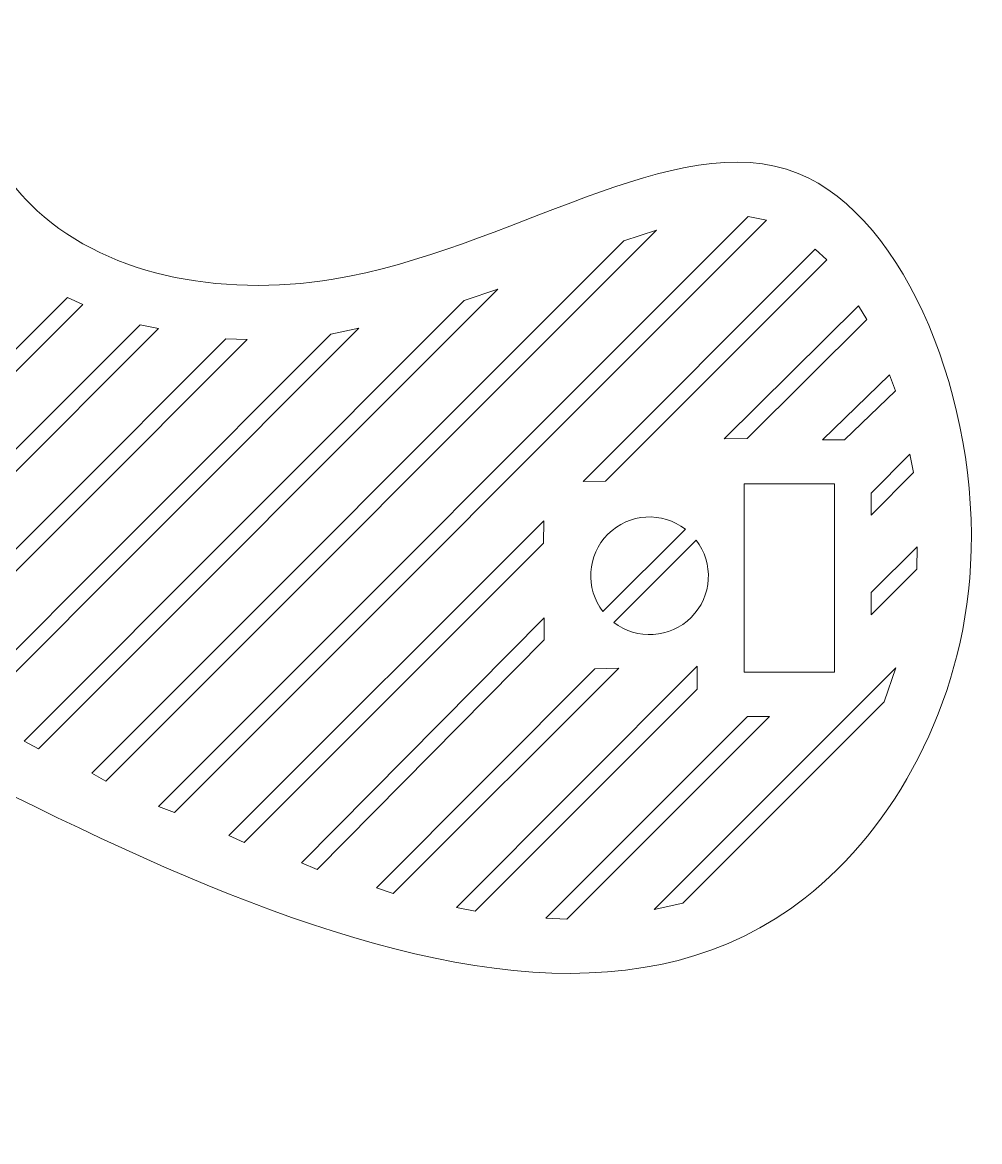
# Model space of a CAD drawing. Header units: inches. Extents: x -18 to -5.3, y 0.3 to 12.1.
# Drawn here: x -15.044 to -12.501, y 0.347 to 3.318 of the extents above; entities that cross this region are included whole.
import ezdxf

# ---------------------------------------------------------------- set-up
doc = ezdxf.new("R2010")
doc.units = ezdxf.units.IN
doc.header["$MEASUREMENT"] = 0
doc.layers.add('VISIBLE', color=7, linetype='Continuous')

msp = doc.modelspace()

# ---------------------------------------------------------------- linework, layer by layer
at = {"layer": 'VISIBLE', "color": 250, "lineweight": 9}
msp.add_open_spline([(-15.2791, 3.3177), (-15.2104, 3.1383), (-15.1464, 2.9597), (-15.0224, 2.8356), (-15.0224, 2.8356), (-14.8353, 2.6485), (-14.5226, 2.587), (-14.2182, 2.6367), (-14.2182, 2.6367), (-13.753, 2.7126), (-13.3072, 3.0481), (-12.9836, 2.9175), (-12.9836, 2.9175), (-12.6932, 2.8002), (-12.5013, 2.3074), (-12.5251, 1.8777), (-12.5251, 1.8777), (-12.5458, 1.5045), (-12.729, 1.1789), (-12.9646, 0.9943), (-12.9646, 0.9943), (-13.7906, 0.347), (-15.2594, 1.4342), (-16.3079, 1.8859), (-16.3079, 1.8859), (-16.7431, 2.0734), (-17.106, 2.1513), (-17.6179, 2.4754), (-17.6179, 2.4754), (-17.7851, 2.5812), (-17.9682, 2.7133), (-17.9185, 2.8357), (-17.9185, 2.8357), (-17.8977, 2.8868), (-17.8363, 2.9362), (-17.8019, 2.9931), (-17.8019, 2.9931), (-17.7445, 3.0878), (-17.7618, 3.2031), (-17.7791, 3.3185)], degree=3, knots=[0, 0, 0, 0, 0.1, 0.1, 0.1, 0.1, 0.2, 0.2, 0.2, 0.2, 0.3, 0.3, 0.3, 0.3, 0.4, 0.4, 0.4, 0.4, 0.5, 0.5, 0.5, 0.5, 0.6, 0.6, 0.6, 0.6, 0.7, 0.7, 0.7, 0.7, 0.8, 0.8, 0.8, 0.8, 0.9, 0.9, 0.9, 0.9, 1, 1, 1, 1], dxfattribs=at)
at = {"layer": 'VISIBLE', "color": 1, "lineweight": 9}
for points, knots in [([(-13.067, 2.7935), (-13.067, 2.7935), (-14.6398, 1.2208), (-14.6398, 1.2208), (-14.6398, 1.2208), (-14.6398, 1.2208), (-14.6825, 1.237), (-14.6825, 1.237), (-14.6825, 1.237), (-14.6825, 1.237), (-13.116, 2.8035), (-13.116, 2.8035), (-13.116, 2.8035), (-13.116, 2.8035), (-13.067, 2.7935), (-13.067, 2.7935)], [0, 0, 0, 0, 0.25, 0.25, 0.25, 0.25, 0.5, 0.5, 0.5, 0.5, 0.75, 0.75, 0.75, 0.75, 1, 1, 1, 1]), ([(-13.3593, 2.7664), (-13.3593, 2.7664), (-14.8221, 1.3037), (-14.8221, 1.3037), (-14.8221, 1.3037), (-14.8221, 1.3037), (-14.8595, 1.3252), (-14.8595, 1.3252), (-14.8595, 1.3252), (-14.8595, 1.3252), (-13.4462, 2.7385), (-13.4462, 2.7385), (-13.4462, 2.7385), (-13.4462, 2.7385), (-13.3593, 2.7664), (-13.3593, 2.7664)], [0, 0, 0, 0, 0.25, 0.25, 0.25, 0.25, 0.5, 0.5, 0.5, 0.5, 0.75, 0.75, 0.75, 0.75, 1, 1, 1, 1]), ([(-13.5545, 2.0998), (-13.5545, 2.0998), (-12.9383, 2.716), (-12.9383, 2.716), (-12.9383, 2.716), (-12.9383, 2.716), (-12.9075, 2.688), (-12.9075, 2.688), (-12.9075, 2.688), (-12.9075, 2.688), (-12.9075, 2.688), (-12.9075, 2.688), (-12.9075, 2.688), (-12.9075, 2.688), (-13.4951, 2.1004), (-13.4951, 2.1004), (-13.4951, 2.1004), (-13.4951, 2.1004), (-13.5545, 2.0998), (-13.5545, 2.0998)], [0, 0, 0, 0, 0.2, 0.2, 0.2, 0.2, 0.4, 0.4, 0.4, 0.4, 0.6, 0.6, 0.6, 0.6, 0.8, 0.8, 0.8, 0.8, 1, 1, 1, 1]), ([(-14.8835, 2.5697), (-14.8835, 2.5697), (-15.7027, 1.7505), (-15.7027, 1.7505), (-15.7027, 1.7505), (-15.7027, 1.7505), (-15.7409, 1.7712), (-15.7409, 1.7712), (-15.7409, 1.7712), (-15.7409, 1.7712), (-14.9237, 2.5884), (-14.9237, 2.5884), (-14.9237, 2.5884), (-14.9237, 2.5884), (-14.8835, 2.5697), (-14.8835, 2.5697)], [0, 0, 0, 0, 0.25, 0.25, 0.25, 0.25, 0.5, 0.5, 0.5, 0.5, 0.75, 0.75, 0.75, 0.75, 1, 1, 1, 1]), ([(-13.781, 2.6099), (-13.781, 2.6099), (-15.0009, 1.39), (-15.0009, 1.39), (-15.0009, 1.39), (-15.0009, 1.39), (-15.0393, 1.4105), (-15.0393, 1.4105), (-15.0393, 1.4105), (-15.0393, 1.4105), (-13.87, 2.5799), (-13.87, 2.5799), (-13.87, 2.5799), (-13.87, 2.5799), (-13.781, 2.6099), (-13.781, 2.6099)], [0, 0, 0, 0, 0.25, 0.25, 0.25, 0.25, 0.5, 0.5, 0.5, 0.5, 0.75, 0.75, 0.75, 0.75, 1, 1, 1, 1]), ([(-13.1801, 2.2128), (-13.1801, 2.2128), (-12.8229, 2.5663), (-12.8229, 2.5663), (-12.8229, 2.5663), (-12.8229, 2.5663), (-12.8009, 2.5294), (-12.8009, 2.5294), (-12.8009, 2.5294), (-12.8009, 2.5294), (-13.1191, 2.2137), (-13.1191, 2.2137), (-13.1191, 2.2137), (-13.1191, 2.2137), (-13.1801, 2.2128), (-13.1801, 2.2128)], [0, 0, 0, 0, 0.25, 0.25, 0.25, 0.25, 0.5, 0.5, 0.5, 0.5, 0.75, 0.75, 0.75, 0.75, 1, 1, 1, 1]), ([(-14.6821, 2.5059), (-14.6821, 2.5059), (-15.5279, 1.6601), (-15.5279, 1.6601), (-15.5279, 1.6601), (-15.5279, 1.6601), (-15.5661, 1.6808), (-15.5661, 1.6808), (-15.5661, 1.6808), (-15.5661, 1.6808), (-14.7312, 2.5158), (-14.7312, 2.5158), (-14.7312, 2.5158), (-14.7312, 2.5158), (-14.6821, 2.5059), (-14.6821, 2.5059)], [0, 0, 0, 0, 0.25, 0.25, 0.25, 0.25, 0.5, 0.5, 0.5, 0.5, 0.75, 0.75, 0.75, 0.75, 1, 1, 1, 1]), ([(-14.1499, 2.5062), (-14.1499, 2.5062), (-15.178, 1.4781), (-15.178, 1.4781), (-15.178, 1.4781), (-15.178, 1.4781), (-15.2153, 1.4997), (-15.2153, 1.4997), (-15.2153, 1.4997), (-15.2153, 1.4997), (-14.2241, 2.4909), (-14.2241, 2.4909), (-14.2241, 2.4909), (-14.2241, 2.4909), (-14.1499, 2.5062), (-14.1499, 2.5062)], [0, 0, 0, 0, 0.25, 0.25, 0.25, 0.25, 0.5, 0.5, 0.5, 0.5, 0.75, 0.75, 0.75, 0.75, 1, 1, 1, 1]), ([(-14.4467, 2.4762), (-14.4467, 2.4762), (-15.3533, 1.5696), (-15.3533, 1.5696), (-15.3533, 1.5696), (-15.3533, 1.5696), (-15.3916, 1.5902), (-15.3916, 1.5902), (-15.3916, 1.5902), (-15.3916, 1.5902), (-14.5037, 2.4781), (-14.5037, 2.4781), (-14.5037, 2.4781), (-14.5037, 2.4781), (-14.4467, 2.4762), (-14.4467, 2.4762)], [0, 0, 0, 0, 0.25, 0.25, 0.25, 0.25, 0.5, 0.5, 0.5, 0.5, 0.75, 0.75, 0.75, 0.75, 1, 1, 1, 1]), ([(-12.9188, 2.2099), (-12.9188, 2.2099), (-12.741, 2.383), (-12.741, 2.383), (-12.741, 2.383), (-12.741, 2.383), (-12.7248, 2.3403), (-12.7248, 2.3403), (-12.7248, 2.3403), (-12.7248, 2.3403), (-12.8598, 2.2099), (-12.8598, 2.2099), (-12.8598, 2.2099), (-12.8598, 2.2099), (-12.9188, 2.2099), (-12.9188, 2.2099)], [0, 0, 0, 0, 0.25, 0.25, 0.25, 0.25, 0.5, 0.5, 0.5, 0.5, 0.75, 0.75, 0.75, 0.75, 1, 1, 1, 1]), ([(-12.7896, 2.0687), (-12.7896, 2.0687), (-12.6864, 2.1725), (-12.6864, 2.1725), (-12.6864, 2.1725), (-12.6864, 2.1725), (-12.6766, 2.1234), (-12.6766, 2.1234), (-12.6766, 2.1234), (-12.6766, 2.1234), (-12.7889, 2.0104), (-12.7889, 2.0104), (-12.7889, 2.0104), (-12.7889, 2.0104), (-12.7896, 2.0687), (-12.7896, 2.0687)], [0, 0, 0, 0, 0.25, 0.25, 0.25, 0.25, 0.5, 0.5, 0.5, 0.5, 0.75, 0.75, 0.75, 0.75, 1, 1, 1, 1]), ([(-13.6598, 1.9356), (-13.6598, 1.9356), (-14.4545, 1.1409), (-14.4545, 1.1409), (-14.4545, 1.1409), (-14.4545, 1.1409), (-14.495, 1.1593), (-14.495, 1.1593), (-14.495, 1.1593), (-14.495, 1.1593), (-13.6587, 1.9952), (-13.6587, 1.9952), (-13.6587, 1.9952), (-13.6587, 1.9952), (-13.6598, 1.9356), (-13.6598, 1.9356)], [0, 0, 0, 0, 0.25, 0.25, 0.25, 0.25, 0.5, 0.5, 0.5, 0.5, 0.75, 0.75, 0.75, 0.75, 1, 1, 1, 1]), ([(-13.5018, 1.7542), (-13.5489, 1.8154), (-13.5445, 1.9036), (-13.4884, 1.9597), (-13.4884, 1.9597), (-13.4323, 2.0158), (-13.3442, 2.0202), (-13.2829, 1.9731), (-13.2829, 1.9731), (-13.2829, 1.9731), (-13.5018, 1.7542), (-13.5018, 1.7542)], [0, 0, 0, 0, 0.333333, 0.333333, 0.333333, 0.333333, 0.666667, 0.666667, 0.666667, 0.666667, 1, 1, 1, 1]), ([(-13.4729, 1.7253), (-13.4729, 1.7253), (-13.2541, 1.9442), (-13.2541, 1.9442), (-13.2541, 1.9442), (-13.207, 1.8829), (-13.2113, 1.7948), (-13.2674, 1.7387), (-13.2674, 1.7387), (-13.3236, 1.6826), (-13.4117, 1.6782), (-13.4729, 1.7253)], [0, 0, 0, 0, 0.333333, 0.333333, 0.333333, 0.333333, 0.666667, 0.666667, 0.666667, 0.666667, 1, 1, 1, 1]), ([(-12.7889, 1.8051), (-12.7889, 1.8051), (-12.6672, 1.9265), (-12.6672, 1.9265), (-12.6672, 1.9265), (-12.6672, 1.9265), (-12.6678, 1.867), (-12.6678, 1.867), (-12.6678, 1.867), (-12.6678, 1.867), (-12.7889, 1.7452), (-12.7889, 1.7452), (-12.7889, 1.7452), (-12.7889, 1.7452), (-12.7889, 1.8051), (-12.7889, 1.8051)], [0, 0, 0, 0, 0.25, 0.25, 0.25, 0.25, 0.5, 0.5, 0.5, 0.5, 0.75, 0.75, 0.75, 0.75, 1, 1, 1, 1]), ([(-13.6575, 1.6793), (-13.6575, 1.6793), (-14.2609, 1.0694), (-14.2609, 1.0694), (-14.2609, 1.0694), (-14.2609, 1.0694), (-14.3024, 1.0867), (-14.3024, 1.0867), (-14.3024, 1.0867), (-14.3024, 1.0867), (-13.6581, 1.738), (-13.6581, 1.738), (-13.6581, 1.738), (-13.6581, 1.738), (-13.6575, 1.6793), (-13.6575, 1.6793)], [0, 0, 0, 0, 0.25, 0.25, 0.25, 0.25, 0.5, 0.5, 0.5, 0.5, 0.75, 0.75, 0.75, 0.75, 1, 1, 1, 1]), ([(-13.2519, 1.548), (-13.2519, 1.548), (-13.8411, 0.9588), (-13.8411, 0.9588), (-13.8411, 0.9588), (-13.8411, 0.9588), (-13.8906, 0.9683), (-13.8906, 0.9683), (-13.8906, 0.9683), (-13.8906, 0.9683), (-13.2517, 1.609), (-13.2517, 1.609), (-13.2517, 1.609), (-13.2517, 1.609), (-13.2519, 1.548), (-13.2519, 1.548)], [0, 0, 0, 0, 0.25, 0.25, 0.25, 0.25, 0.5, 0.5, 0.5, 0.5, 0.75, 0.75, 0.75, 0.75, 1, 1, 1, 1]), ([(-12.7237, 1.6048), (-12.7237, 1.6048), (-12.7547, 1.5149), (-12.7547, 1.5149), (-12.7547, 1.5149), (-12.7547, 1.5149), (-13.2897, 0.9798), (-13.2897, 0.9798), (-13.2897, 0.9798), (-13.2897, 0.9798), (-13.3655, 0.963), (-13.3655, 0.963), (-13.3655, 0.963), (-13.3655, 0.963), (-12.7237, 1.6048), (-12.7237, 1.6048)], [0, 0, 0, 0, 0.25, 0.25, 0.25, 0.25, 0.5, 0.5, 0.5, 0.5, 0.75, 0.75, 0.75, 0.75, 1, 1, 1, 1]), ([(-13.4596, 1.6037), (-13.4596, 1.6037), (-14.0592, 1.0059), (-14.0592, 1.0059), (-14.0592, 1.0059), (-14.0592, 1.0059), (-14.1029, 1.0211), (-14.1029, 1.0211), (-14.1029, 1.0211), (-14.1029, 1.0211), (-13.523, 1.602), (-13.523, 1.602), (-13.523, 1.602), (-13.523, 1.602), (-13.4596, 1.6037), (-13.4596, 1.6037)], [0, 0, 0, 0, 0.25, 0.25, 0.25, 0.25, 0.5, 0.5, 0.5, 0.5, 0.75, 0.75, 0.75, 0.75, 1, 1, 1, 1]), ([(-13.6536, 0.9401), (-13.6536, 0.9401), (-13.118, 1.4757), (-13.118, 1.4757), (-13.118, 1.4757), (-13.118, 1.4757), (-13.0595, 1.4752), (-13.0595, 1.4752), (-13.0595, 1.4752), (-13.0595, 1.4752), (-13.5973, 0.9374), (-13.5973, 0.9374), (-13.5973, 0.9374), (-13.5973, 0.9374), (-13.6536, 0.9401), (-13.6536, 0.9401)], [0, 0, 0, 0, 0.25, 0.25, 0.25, 0.25, 0.5, 0.5, 0.5, 0.5, 0.75, 0.75, 0.75, 0.75, 1, 1, 1, 1])]:
    msp.add_open_spline(points, degree=3, knots=knots, dxfattribs=at)
at = {"layer": 'VISIBLE', "color": 250, "lineweight": 9}
for points in [[(-12.8867, 2.0936), (-12.8867, 2.0936), (-13.1267, 2.0936), (-13.1267, 2.0936)], [(-13.1267, 2.0936), (-13.1267, 2.0936), (-13.1267, 1.5936), (-13.1267, 1.5936)], [(-12.8867, 1.5936), (-12.8867, 1.5936), (-12.8867, 2.0936), (-12.8867, 2.0936)], [(-13.1267, 1.5936), (-13.1267, 1.5936), (-12.8867, 1.5936), (-12.8867, 1.5936)]]:
    msp.add_open_spline(points, degree=3, dxfattribs=at)

doc.saveas('drawing.dxf')
